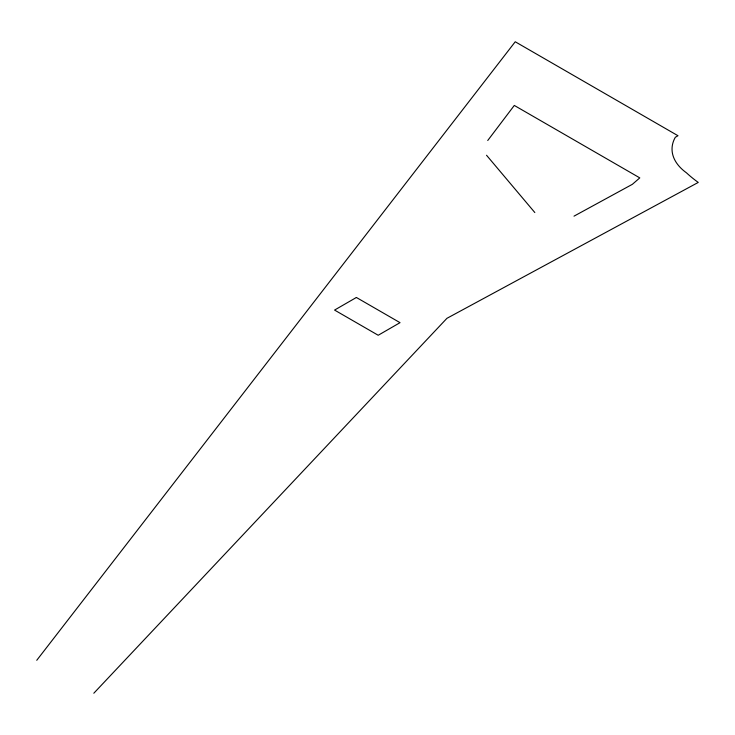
<?xml version="1.0" encoding="UTF-8"?>
<svg xmlns="http://www.w3.org/2000/svg" width="735" height="735" viewBox="0 0 735 735"><rect width="100%" height="100%" fill="white"/><g stroke="black" fill="none" stroke-linecap="round" stroke-linejoin="round"><path stroke-width="1.1" d="M487.737 140.504L514.298 105.436L639.79 177.888L632.376 184.31L574.007 216.154M36.75 660.296L515.235 41.766L677.992 135.727L675.327 137.261A65.7 37.935 0 0 0 686.472 172.826A169.417 97.81 0 0 0 698.25 182.427L446.926 318.329L93.814 693.234M486.533 155.25L534.832 212.544M356.383 297.473L334.563 310.069L378.203 335.261L400.033 322.665L356.383 297.473"/></g></svg>
